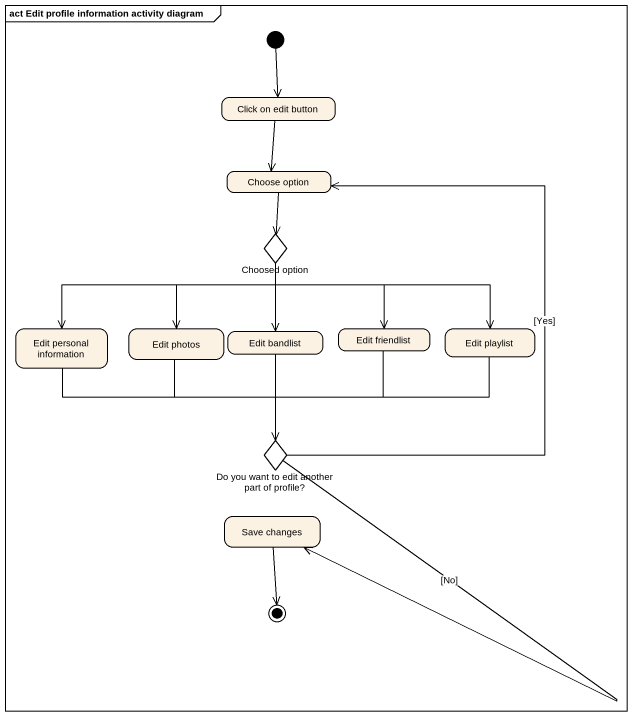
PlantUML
@startuml
mainframe act Edit profile information activity diagram
hide empty description
state "Click on edit button" as Click_on_edit_button
state "Choose option" as Choose_option
state "Choosed option" as Choosed_option <<choice>>
state "Edit personal information" as Edit_personal_information
state "Edit photos" as Edit_photos
state "Edit bandlist" as Edit_bandlist
state "Edit friendlist" as Edit_friendlist
state "Edit playlist" as Edit_playlist
state "Do you want to edit another part of profile?" as Do_you_want_to_edit_another <<choice>>
state "Save changes" as Save_changes
[*] --> Click_on_edit_button
Click_on_edit_button --> Choose_option
Choose_option --> Choosed_option
Choosed_option -left-> Edit_personal_information
Choosed_option --> Edit_photos
Choosed_option --> Edit_bandlist
Choosed_option --> Edit_friendlist
Choosed_option -right-> Edit_playlist
Edit_personal_information -right-> Do_you_want_to_edit_another
Edit_photos --> Do_you_want_to_edit_another
Edit_bandlist --> Do_you_want_to_edit_another
Edit_friendlist --> Do_you_want_to_edit_another
Edit_playlist -left-> Do_you_want_to_edit_another
Do_you_want_to_edit_another -up-> Choose_option : [Yes]
Do_you_want_to_edit_another --> Save_changes : [No]
Save_changes --> [*]
@enduml
